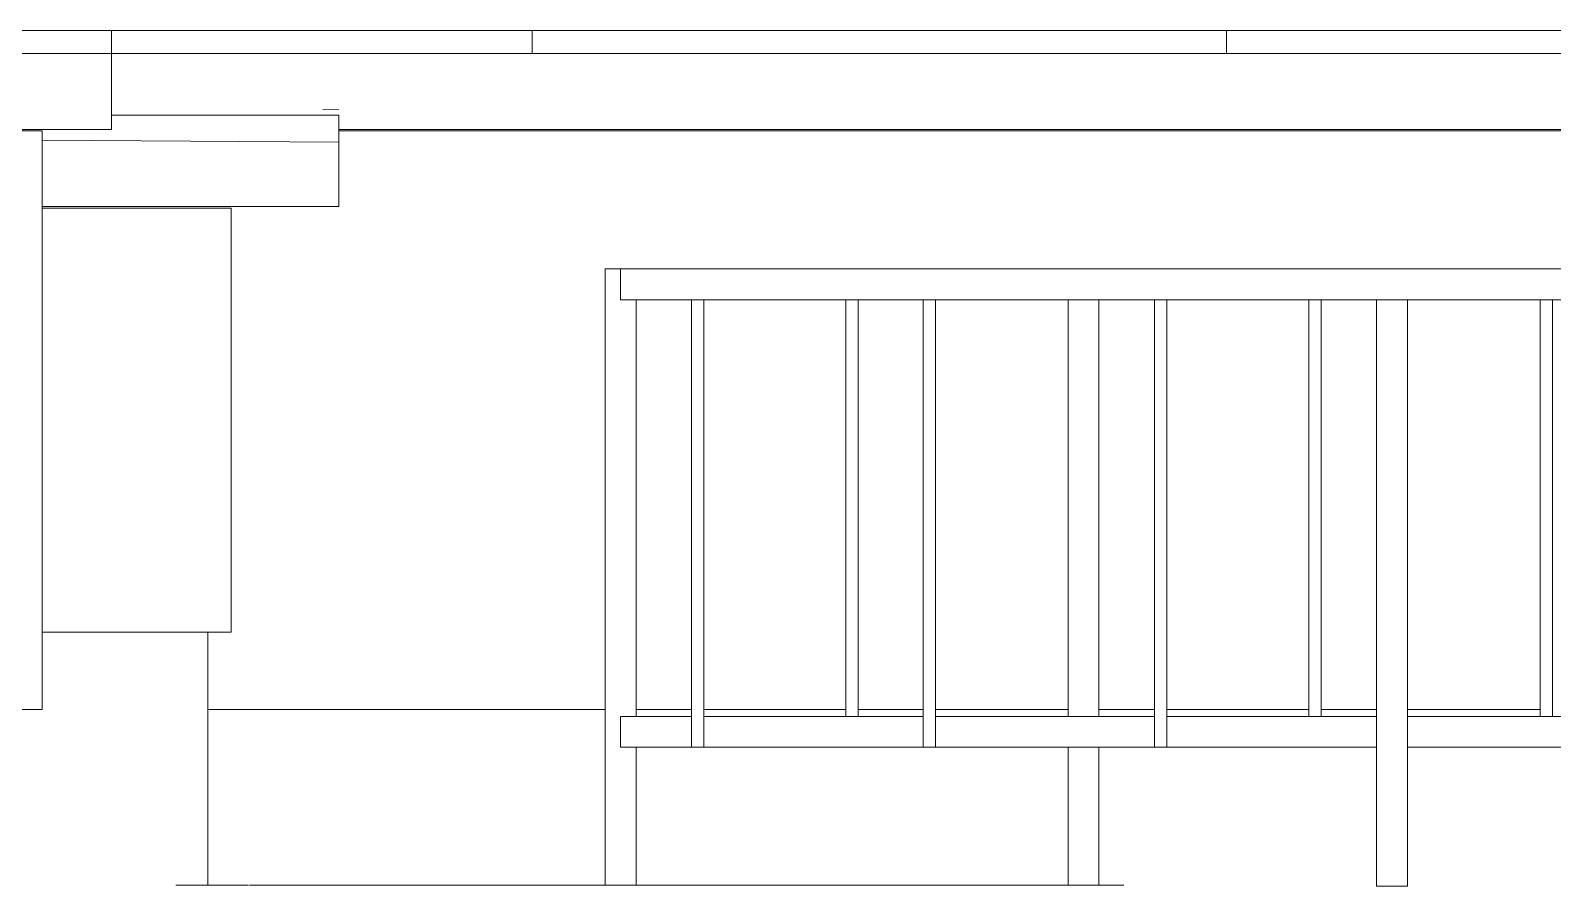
# Model space of a CAD drawing. Header units: millimetres. Extents: x -515342 to 330399, y -224905 to 507333.
# Drawn here: x 226280 to 228253, y 101903 to 103012 of the extents above; entities that cross this region are included whole.
import ezdxf

# ---------------------------------------------------------------- set-up
doc = ezdxf.new("R2010")
doc.units = ezdxf.units.MM
for name, color, linetype, lineweight in [('Витраж', 7, 'Continuous', 0), ('Крыша', 7, 'Continuous', 0), ('Крыша штриховка', 7, 'Continuous', 0), ('Стены внутренние', 7, 'Continuous', 0), ('Стены наружные', 7, 'Continuous', 0)]:
    doc.layers.add(name, color=color, linetype=linetype, lineweight=lineweight)

# ---------------------------------------------------------------- blocks, each defined once
blk = doc.blocks.new('FP_110-О_АР_П_Разрез 3-3')
at = {"layer": 'Крыша штриховка'}
blk.add_line((-3186, 14877.7), (-3165.3, 14877.1), dxfattribs=at)
blk = doc.blocks.new('Прямоугольный импост - АР_Импост_40х40 _стойка ограждения на кровле_-10061410-О_АР_П_Разрез 3-3')
at = {"layer": 'Витраж'}
for p, q in [((-2800, 14631), (-2800, 14671)), ((-2700, 14671), (-2800, 14671)), ((-2700, 14631), (-2800, 14631))]:
    blk.add_line(p, q, dxfattribs=at)
blk = doc.blocks.new('Прямоугольный импост - АР_Импост_40х40 _стойка ограждения на кровле_-V111-О_АР_П_Разрез 3-3')
at = {"layer": 'Витраж'}
for p, q in [((-300, 14671), (-600, 14671)), ((-300, 14631), (-600, 14631))]:
    blk.add_line(p, q, dxfattribs=at)
blk = doc.blocks.new('Прямоугольный импост - АР_Импост_16х16 _вертикальное заполнение ограждений_-V150-О_АР_П_Разрез 3-3')
at = {"layer": 'Витраж'}
for p, q in [((-2508, 14631), (-2508, 14091)), ((-2492, 14091), (-2492, 14631))]:
    blk.add_line(p, q, dxfattribs=at)
blk = doc.blocks.new('Прямоугольный импост - АР_Импост_40х40 _стойка ограждения на кровле_-10058718-О_АР_П_Разрез 3-3')
at = {"layer": 'Витраж'}
for p, q in [((-2220, 14631), (-2220, 14091)), ((-2180, 14091), (-2180, 14631))]:
    blk.add_line(p, q, dxfattribs=at)
blk = doc.blocks.new('Прямоугольный импост - АР_Импост_40х40 _поручень ограждения на кровле_-V151-О_АР_П_Разрез 3-3')
at = {"layer": 'Витраж'}
for p, q in [((-2220, 14051), (-2220, 13872.2)), ((-2180, 13872.2), (-2180, 14051))]:
    blk.add_line(p, q, dxfattribs=at)
blk = doc.blocks.new('Прямоугольный импост - АР_Импост_40х40 _стойка ограждения на кровле_-10061403-О_АР_П_Разрез 3-3')
at = {"layer": 'Витраж'}
for p, q in [((-2820, 13872.2), (-2820, 14071)), ((-2780, 14051), (-2780, 13872.2))]:
    blk.add_line(p, q, dxfattribs=at)
blk = doc.blocks.new('Прямоугольный импост - АР_Импост_40х40 _стойка ограждения на кровле_-10061404-О_АР_П_Разрез 3-3')
at = {"layer": 'Витраж'}
for p, q in [((-2820, 14671), (-2800, 14671)), ((-2820, 14071), (-2820, 14671)), ((-2780, 14631), (-2780, 14091))]:
    blk.add_line(p, q, dxfattribs=at)
blk = doc.blocks.new('Прямоугольный импост - АР_Импост_40х40 _стойка ограждения на кровле_-V152-О_АР_П_Разрез 3-3')
at = {"layer": 'Витраж'}
for p, q in [((-620, 14631), (-580, 14631)), ((-620, 14631), (-620, 14071)), ((-580, 14631), (-580, 14071))]:
    blk.add_line(p, q, dxfattribs=at)
blk = doc.blocks.new('Прямоугольный импост - АР_Импост_16х16 _вертикальное заполнение ограждений_-10061087-О_АР_П_Разрез 3-3')
at = {"layer": 'Витраж'}
for p, q in [((-308, 14631), (-308, 14091)), ((-292, 14631), (-292, 14091)), ((-292, 14051), (-308, 14051))]:
    blk.add_line(p, q, dxfattribs=at)
blk = doc.blocks.new('Прямоугольный импост - АР_Импост_40х40 _поручень ограждения на кровле_-10061411-О_АР_П_Разрез 3-3')
at = {"layer": 'Витраж'}
for p, q in [((-2800, 14051), (-2800, 14091)), ((-2708, 14091), (-2800, 14091)), ((-2708, 14091), (-2708, 14051)), ((-2708, 14051), (-2800, 14051))]:
    blk.add_line(p, q, dxfattribs=at)
blk = doc.blocks.new('Прямоугольный импост - АР_Импост_40х40 _поручень ограждения на кровле_-10061089-О_АР_П_Разрез 3-3')
at = {"layer": 'Витраж'}
for p, q in [((-2692, 14051), (-2692, 14091)), ((-2408, 14091), (-2692, 14091)), ((-2408, 14091), (-2408, 14051)), ((-2408, 14051), (-2692, 14051))]:
    blk.add_line(p, q, dxfattribs=at)
blk = doc.blocks.new('Прямоугольный импост - АР_Импост_40х40 _поручень ограждения на кровле_-10061107-О_АР_П_Разрез 3-3')
at = {"layer": 'Витраж'}
for p, q in [((-2092, 14051), (-2092, 14091)), ((-1820, 14091), (-2092, 14091)), ((-1820, 14091), (-1820, 14051)), ((-1820, 14051), (-2092, 14051))]:
    blk.add_line(p, q, dxfattribs=at)
blk = doc.blocks.new('Прямоугольный импост - АР_Импост_40х40 _стойка ограждения на кровле_-V153-О_АР_П_Разрез 3-3')
at = {"layer": 'Витраж'}
for p, q in [((-1820, 14071), (-1820, 13871)), ((-1780, 14071), (-1780, 13871)), ((-1780, 13871), (-1820, 13871))]:
    blk.add_line(p, q, dxfattribs=at)

msp = doc.modelspace()

# ---------------------------------------------------------------- hatches: boundary and pattern name
at = {"layer": 'Крыша штриховка'}
h = msp.add_hatch(dxfattribs=at)
h.set_pattern_fill('FP_18', color=256, style=0, pattern_type=2)
h.set_pattern_definition([(0, (230529.7, 103843.3), (0, 919.17), []), (90, (230529.7, 103843.25), (-900, 6e-14), [])])
h.paths.add_polyline_path([(225674.7438, 102981.5929), (226384.7438, 102981.5929), (226384.7438, 103011.5929), (225674.7438, 103011.5929)])
h = msp.add_hatch(dxfattribs=at)
h.set_pattern_fill('FP_19', color=256, style=0, pattern_type=2)
h.set_pattern_definition([(0, (230529.7, 96813), (0, 919.17), []), (90, (230529.7, 96813), (-900, 6e-14), [])])
h.paths.add_polyline_path([(229183.9428, 102981.5929), (229279.7438, 102981.5929), (229279.7438, 103011.5929), (226384.7438, 103011.5929), (226384.7438, 102981.5929), (228332.5327, 102981.5929)])

# ---------------------------------------------------------------- linework, layer by layer
at = {"layer": 'Крыша'}
for p, q in [((229279.7438, 103011.5929), (225674.7438, 103011.5929)), ((226384.7438, 102883.3929), (226384.7438, 103011.5929)), ((229279.7438, 102981.5929), (225674.7438, 102981.5929)), ((226384.7438, 102901.5929), (226679.4467, 102901.5929)), ((226679.4467, 102901.5929), (226679.4467, 102783.3929)), ((226384.7438, 102883.3929), (225674.7438, 102883.3929)), ((229279.7438, 102883.3929), (226679.4467, 102883.3929)), ((226679.4467, 102866.5929), (226294.7438, 102869.471)), ((226679.4467, 102783.3929), (226294.7438, 102783.3929)), ((226562.5516, 101903.5929), (226468.323, 101903.5929)), ((227696.8081, 101903.5929), (226563.6701, 101903.5929))]:
    msp.add_line(p, q, dxfattribs=at)
at = {"layer": 'Стены внутренние'}
for p, q in [((226294.7438, 102881.3929), (225674.7438, 102881.3929)), ((226294.7438, 102131.3929), (226294.7438, 102881.3929)), ((229189.7438, 102881.3929), (226679.4467, 102881.3929)), ((226539.8037, 102781.3929), (226294.7438, 102781.3929)), ((226539.8037, 102231.3929), (226539.8037, 102781.3929)), ((226294.7438, 102231.3929), (226539.8037, 102231.3929)), ((225674.7438, 102131.3929), (226294.7438, 102131.3929)), ((226509.8037, 102131.3929), (227024.7438, 102131.3929)), ((227064.7438, 102131.3929), (227136.7438, 102131.3929)), ((227152.7438, 102131.3929), (227336.7438, 102131.3929)), ((227352.7438, 102131.3929), (227436.7438, 102131.3929)), ((227452.7438, 102131.3929), (227624.7438, 102131.3929)), ((227664.7438, 102131.3929), (227736.7438, 102131.3929)), ((227752.7438, 102131.3929), (227936.7438, 102131.3929)), ((227952.7438, 102131.3929), (228024.7438, 102131.3929)), ((228064.7438, 102131.3929), (228236.7438, 102131.3929))]:
    msp.add_line(p, q, dxfattribs=at)
at = {"layer": 'Стены наружные'}
msp.add_line((226509.8037, 102231.3929), (226509.8037, 101903.5929), dxfattribs=at)

# ---------------------------------------------------------------- block references
at = {"layer": 'Витраж'}
for name, p in [('Прямоугольный импост - АР_Импост_40х40 _стойка ограждения на кровле_-10061404-О_АР_П_Разрез 3-3', (229844.7438, 88031.3929)), ('Прямоугольный импост - АР_Импост_40х40 _стойка ограждения на кровле_-10061410-О_АР_П_Разрез 3-3', (229844.7438, 88031.3929)), ('Прямоугольный импост - АР_Импост_40х40 _стойка ограждения на кровле_-V111-О_АР_П_Разрез 3-3', (227744.7438, 88031.3929)), ('Прямоугольный импост - АР_Импост_40х40 _стойка ограждения на кровле_-V111-О_АР_П_Разрез 3-3', (228044.7438, 88031.3929)), ('Прямоугольный импост - АР_Импост_40х40 _стойка ограждения на кровле_-V111-О_АР_П_Разрез 3-3', (228344.7438, 88031.3929)), ('Прямоугольный импост - АР_Импост_40х40 _стойка ограждения на кровле_-V111-О_АР_П_Разрез 3-3', (228644.7438, 88031.3929)), ('Прямоугольный импост - АР_Импост_16х16 _вертикальное заполнение ограждений_-10061087-О_АР_П_Разрез 3-3', (227444.7438, 88031.3929)), ('Прямоугольный импост - АР_Импост_16х16 _вертикальное заполнение ограждений_-V150-О_АР_П_Разрез 3-3', (229844.7438, 88031.3929)), ('Прямоугольный импост - АР_Импост_16х16 _вертикальное заполнение ограждений_-10061087-О_АР_П_Разрез 3-3', (227744.7438, 88031.3929)), ('Прямоугольный импост - АР_Импост_40х40 _стойка ограждения на кровле_-10058718-О_АР_П_Разрез 3-3', (229844.7438, 88031.3929)), ('Прямоугольный импост - АР_Импост_16х16 _вертикальное заполнение ограждений_-10061087-О_АР_П_Разрез 3-3', (228044.7438, 88031.3929)), ('Прямоугольный импост - АР_Импост_16х16 _вертикальное заполнение ограждений_-V150-О_АР_П_Разрез 3-3', (230444.7438, 88031.3929)), ('Прямоугольный импост - АР_Импост_40х40 _стойка ограждения на кровле_-V152-О_АР_П_Разрез 3-3', (228644.7438, 88031.3929)), ('Прямоугольный импост - АР_Импост_16х16 _вертикальное заполнение ограждений_-V150-О_АР_П_Разрез 3-3', (230744.7438, 88031.3929)), ('Прямоугольный импост - АР_Импост_40х40 _поручень ограждения на кровле_-10061411-О_АР_П_Разрез 3-3', (229844.7438, 88031.3929)), ('Прямоугольный импост - АР_Импост_40х40 _поручень ограждения на кровле_-10061089-О_АР_П_Разрез 3-3', (229844.7438, 88031.3929)), ('Прямоугольный импост - АР_Импост_40х40 _поручень ограждения на кровле_-10061089-О_АР_П_Разрез 3-3', (230144.7438, 88031.3929)), ('Прямоугольный импост - АР_Импост_40х40 _поручень ограждения на кровле_-10061107-О_АР_П_Разрез 3-3', (229844.7438, 88031.3929)), ('Прямоугольный импост - АР_Импост_40х40 _поручень ограждения на кровле_-10061107-О_АР_П_Разрез 3-3', (230156.7438, 88031.3929)), ('Прямоугольный импост - АР_Импост_40х40 _стойка ограждения на кровле_-10061403-О_АР_П_Разрез 3-3', (229844.7438, 88031.3929)), ('Прямоугольный импост - АР_Импост_40х40 _стойка ограждения на кровле_-V153-О_АР_П_Разрез 3-3', (229844.7438, 88031.3929)), ('Прямоугольный импост - АР_Импост_40х40 _поручень ограждения на кровле_-V151-О_АР_П_Разрез 3-3', (229844.7438, 88031.3929))]:
    msp.add_blockref(name, p, dxfattribs=at)
at = {"layer": 'Крыша'}
msp.add_blockref('FP_110-О_АР_П_Разрез 3-3', (229844.7438, 88031.3929), dxfattribs=at)

doc.saveas('drawing.dxf')
